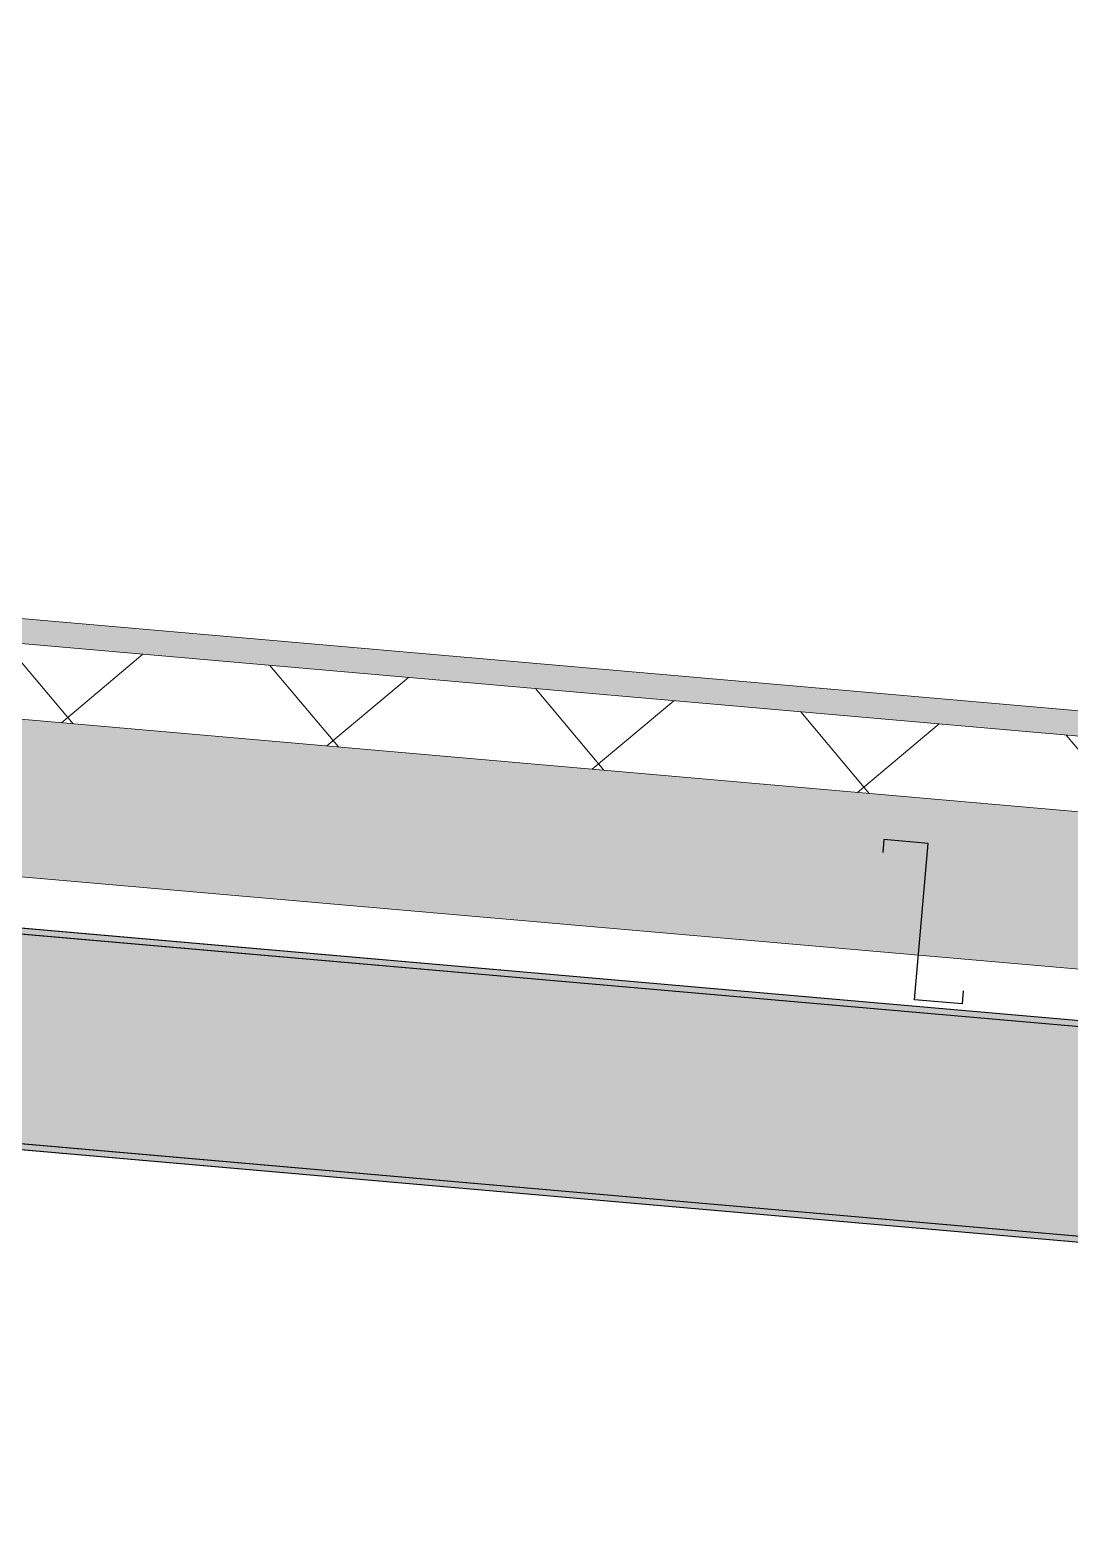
# Model space of a CAD drawing. Header units: millimetres. Extents: x 632 to 546626, y -3890 to 22200.
# Drawn here: x 391071 to 392727, y 15349 to 17743 of the extents above; entities that cross this region are included whole.
import ezdxf

# ---------------------------------------------------------------- set-up
doc = ezdxf.new("R2010")
doc.units = ezdxf.units.MM
doc.linetypes.add('Dash', pattern=[7, 5, -2])
doc.layers.add('A-270-M_ROOF', color=132, linetype='Continuous', lineweight=13)
doc.layers.add('S-280-M_STRUCT_FRAME', color=12, linetype='Continuous', lineweight=13)

# ---------------------------------------------------------------- blocks, each defined once
blk = doc.blocks.new('Structural Framing 48 - Structural Framing 1-1622040-S6_501-SECTION A6')
at = {"layer": 'S-280-M_STRUCT_FRAME', "color": 53, "lineweight": 5}
for p, q in [((4573994.8, 15877.1), (4562289.4, 16901.2)), ((4573994.8, 15877.1), (4562289.4, 16901.2)), ((4573994, 15867.4), (4562288.5, 16891.5)), ((4573994, 15867.4), (4562288.5, 16891.5)), ((4573964.2, 15526.4), (4562258.7, 16550.5)), ((4573964.2, 15526.4), (4562258.7, 16550.5)), ((4573965, 15536.1), (4562259.6, 16560.2)), ((4573965, 15536.1), (4562259.6, 16560.2))]:
    blk.add_line(p, q, dxfattribs=at)
blk = doc.blocks.new('25021-APA-ZZ-ZZ-M3-AR-000001_V3_rvt-6-S6_501-SECTION A6')
at = {"layer": 'A-270-M_ROOF', "transparency": 33554432}
blk.add_hatch(color=9, dxfattribs=at).paths.add_polyline_path([(4535648.8, 15720.4), (4558304.6, 17702.5), (4578095.6, 15971), (4578095.6, 16011.2), (4558304.6, 17742.7), (4535648.8, 15760.5)])
at = {"layer": 'A-270-M_ROOF', "lineweight": 5}
h = blk.add_hatch(dxfattribs=at)
h.set_pattern_fill('FP_24', angle=-135, style=0, pattern_type=2)
h.set_pattern_definition([(40, (4563344.46, -4e-06), (-192.8363, 229.8133), []), (130, (4563344.46, -4e-06), (-229.8133, -192.8363), [])])
h.paths.add_polyline_path([(4535648.8, 15599.9), (4558304.6, 17582), (4578095.6, 15850.6), (4578095.6, 15971), (4558304.6, 17702.5), (4535648.8, 15720.4)])
at = {"layer": 'A-270-M_ROOF', "lineweight": 5, "transparency": 33554432}
blk.add_hatch(color=254, dxfattribs=at).paths.add_polyline_path([(4535648.8, 15349), (4535900.3, 15371), (4535941.1, 15410.2), (4535972.8, 15377.3), (4536098.8, 15388.3), (4536085.4, 15556.8), (4539427.3, 15849.2), (4539442.1, 15680.8), (4558304.6, 17331.1), (4578095.6, 15599.6), (4578095.6, 15850.6), (4558304.6, 17582), (4535648.8, 15599.9), (4535648.8, 15406.6)])
at = {"layer": 'A-270-M_ROOF', "color": 53, "lineweight": 5}
for p, q in [((4558304.6, 17582), (4578095.6, 15850.6)), ((4558304.6, 17331.1), (4578095.6, 15599.6)), ((4578095.6, 16011.2), (4567739.1, 16917.2)), ((4578095.6, 15971), (4567781.4, 16873.4)), ((4567781.4, 16873.4), (4578095.6, 15971))]:
    blk.add_line(p, q, dxfattribs=at)
at = {"layer": 'S-280-M_STRUCT_FRAME', "color": 53, "lineweight": 5}
blk.add_blockref('Structural Framing 48 - Structural Framing 1-1622040-S6_501-SECTION A6', (0, 0), dxfattribs=at)
blk = doc.blocks.new('NRP_Framing-Steel-Purlin Z - P915 - EZ250-19-V77-S6_501-SECTION A6')
at = {"layer": 'S-280-M_STRUCT_FRAME', "color": 92, "lineweight": 25}
blk.add_line((4567297.7, 16598.5), (4567297.7, 16598.5), dxfattribs=at)
at = {"layer": 'S-280-M_STRUCT_FRAME', "color": 92, "linetype": 'Dash', "lineweight": 25}
blk.add_line((4567297.7, 16598.5), (4567297.7, 16598.5), dxfattribs=at)
blk = doc.blocks.new('NRP_Framing-Steel-Purlin Z - P915 - EZ250-19-V79-S6_501-SECTION A6')
at = {"layer": 'S-280-M_STRUCT_FRAME', "color": 92, "lineweight": 25}
for p, q in [((4567237.8, 16729.2), (4567236, 16708.3)), ((4567237.8, 16729.2), (4567236, 16708.3)), ((4567308.6, 16723), (4567237.8, 16729.2)), ((4567308.6, 16723), (4567237.8, 16729.2)), ((4567286.8, 16474), (4567308.6, 16723)), ((4567286.8, 16474), (4567308.6, 16723)), ((4567297.6, 16598.5), (4567297.6, 16598.5)), ((4567362.5, 16467.3), (4567286.8, 16474)), ((4567362.5, 16467.3), (4567286.8, 16474)), ((4567364.3, 16488.3), (4567362.5, 16467.3)), ((4567364.3, 16488.3), (4567362.5, 16467.3))]:
    blk.add_line(p, q, dxfattribs=at)
at = {"layer": 'S-280-M_STRUCT_FRAME', "color": 92, "linetype": 'Dash', "lineweight": 25}
blk.add_line((4567297.6, 16598.5), (4567297.6, 16598.5), dxfattribs=at)

msp = doc.modelspace()

# ---------------------------------------------------------------- hatches: boundary and pattern name
at = {"layer": 'S-280-M_STRUCT_FRAME', "lineweight": 5}
for points in [[(395792.2, 15888.8), (395792, 15898.5), (384331.7, 16900), (384331.7, 16891.4), (395792, 15888.8)], [(395762.3, 15547.8), (395763.2, 15557.4), (384302, 16560.2), (384301.1, 16550.5), (395554.2, 15566)]]:
    msp.add_hatch(color=256, dxfattribs=at).paths.add_polyline_path(points)
h = msp.add_hatch(color=256, dxfattribs=at)
h.paths.add_polyline_path([(395763.2, 15557.4), (395792, 15888.8), (384331, 16891.5), (384302, 16560.2), (395758.8, 15557.8)])
h.paths.add_polyline_path([(390247.1, 16074.9), (390247.1, 16274.9), (390447.1, 16274.9), (390447.1, 16240.7), (390870.7, 16203.6), (390864.1, 16128.9), (390447.1, 16165.4), (390447.1, 16074.9), (390253.1, 16074.9)])
h.paths.add_polyline_path([(390272.3, 16080.9), (390441.1, 16080.9), (390441.1, 16165.9), (390280.9, 16179.9), (390281.6, 16187.9), (390374.6, 16179.7), (390380.4, 16246.5), (390441.1, 16241.2), (390441.1, 16268.9), (390253.1, 16268.9), (390253.1, 16080.9)])
h.paths.add_polyline_path([(390228, 16109.3), (389864.5, 16141.1), (389870.4, 16207.8), (389775.8, 16216.1), (389776.5, 16224), (390234.5, 16184), (390231.8, 16153)])

# ---------------------------------------------------------------- linework, layer by layer
at = {"layer": 'S-280-M_STRUCT_FRAME', "lineweight": 25}
for p, q in [((384331.8, 16901.2), (395793, 15898.4)), ((384331, 16891.5), (395792.2, 15888.8)), ((384301.1, 16550.5), (395762.3, 15547.8)), ((384302, 16560.2), (395763.2, 15557.4))]:
    msp.add_line(p, q, dxfattribs=at)

# ---------------------------------------------------------------- block references
at = {"color": 10, "lineweight": 5}
msp.add_blockref('25021-APA-ZZ-ZZ-M3-AR-000001_V3_rvt-6-S6_501-SECTION A6', (-4177957.6, 0), dxfattribs=at)
at = {"layer": 'S-280-M_STRUCT_FRAME', "color": 92, "linetype": 'Dash', "lineweight": 25}
for name in ['NRP_Framing-Steel-Purlin Z - P915 - EZ250-19-V79-S6_501-SECTION A6', 'NRP_Framing-Steel-Purlin Z - P915 - EZ250-19-V77-S6_501-SECTION A6']:
    msp.add_blockref(name, (-4174806.8, -275.7), dxfattribs=at)

doc.saveas('drawing.dxf')
